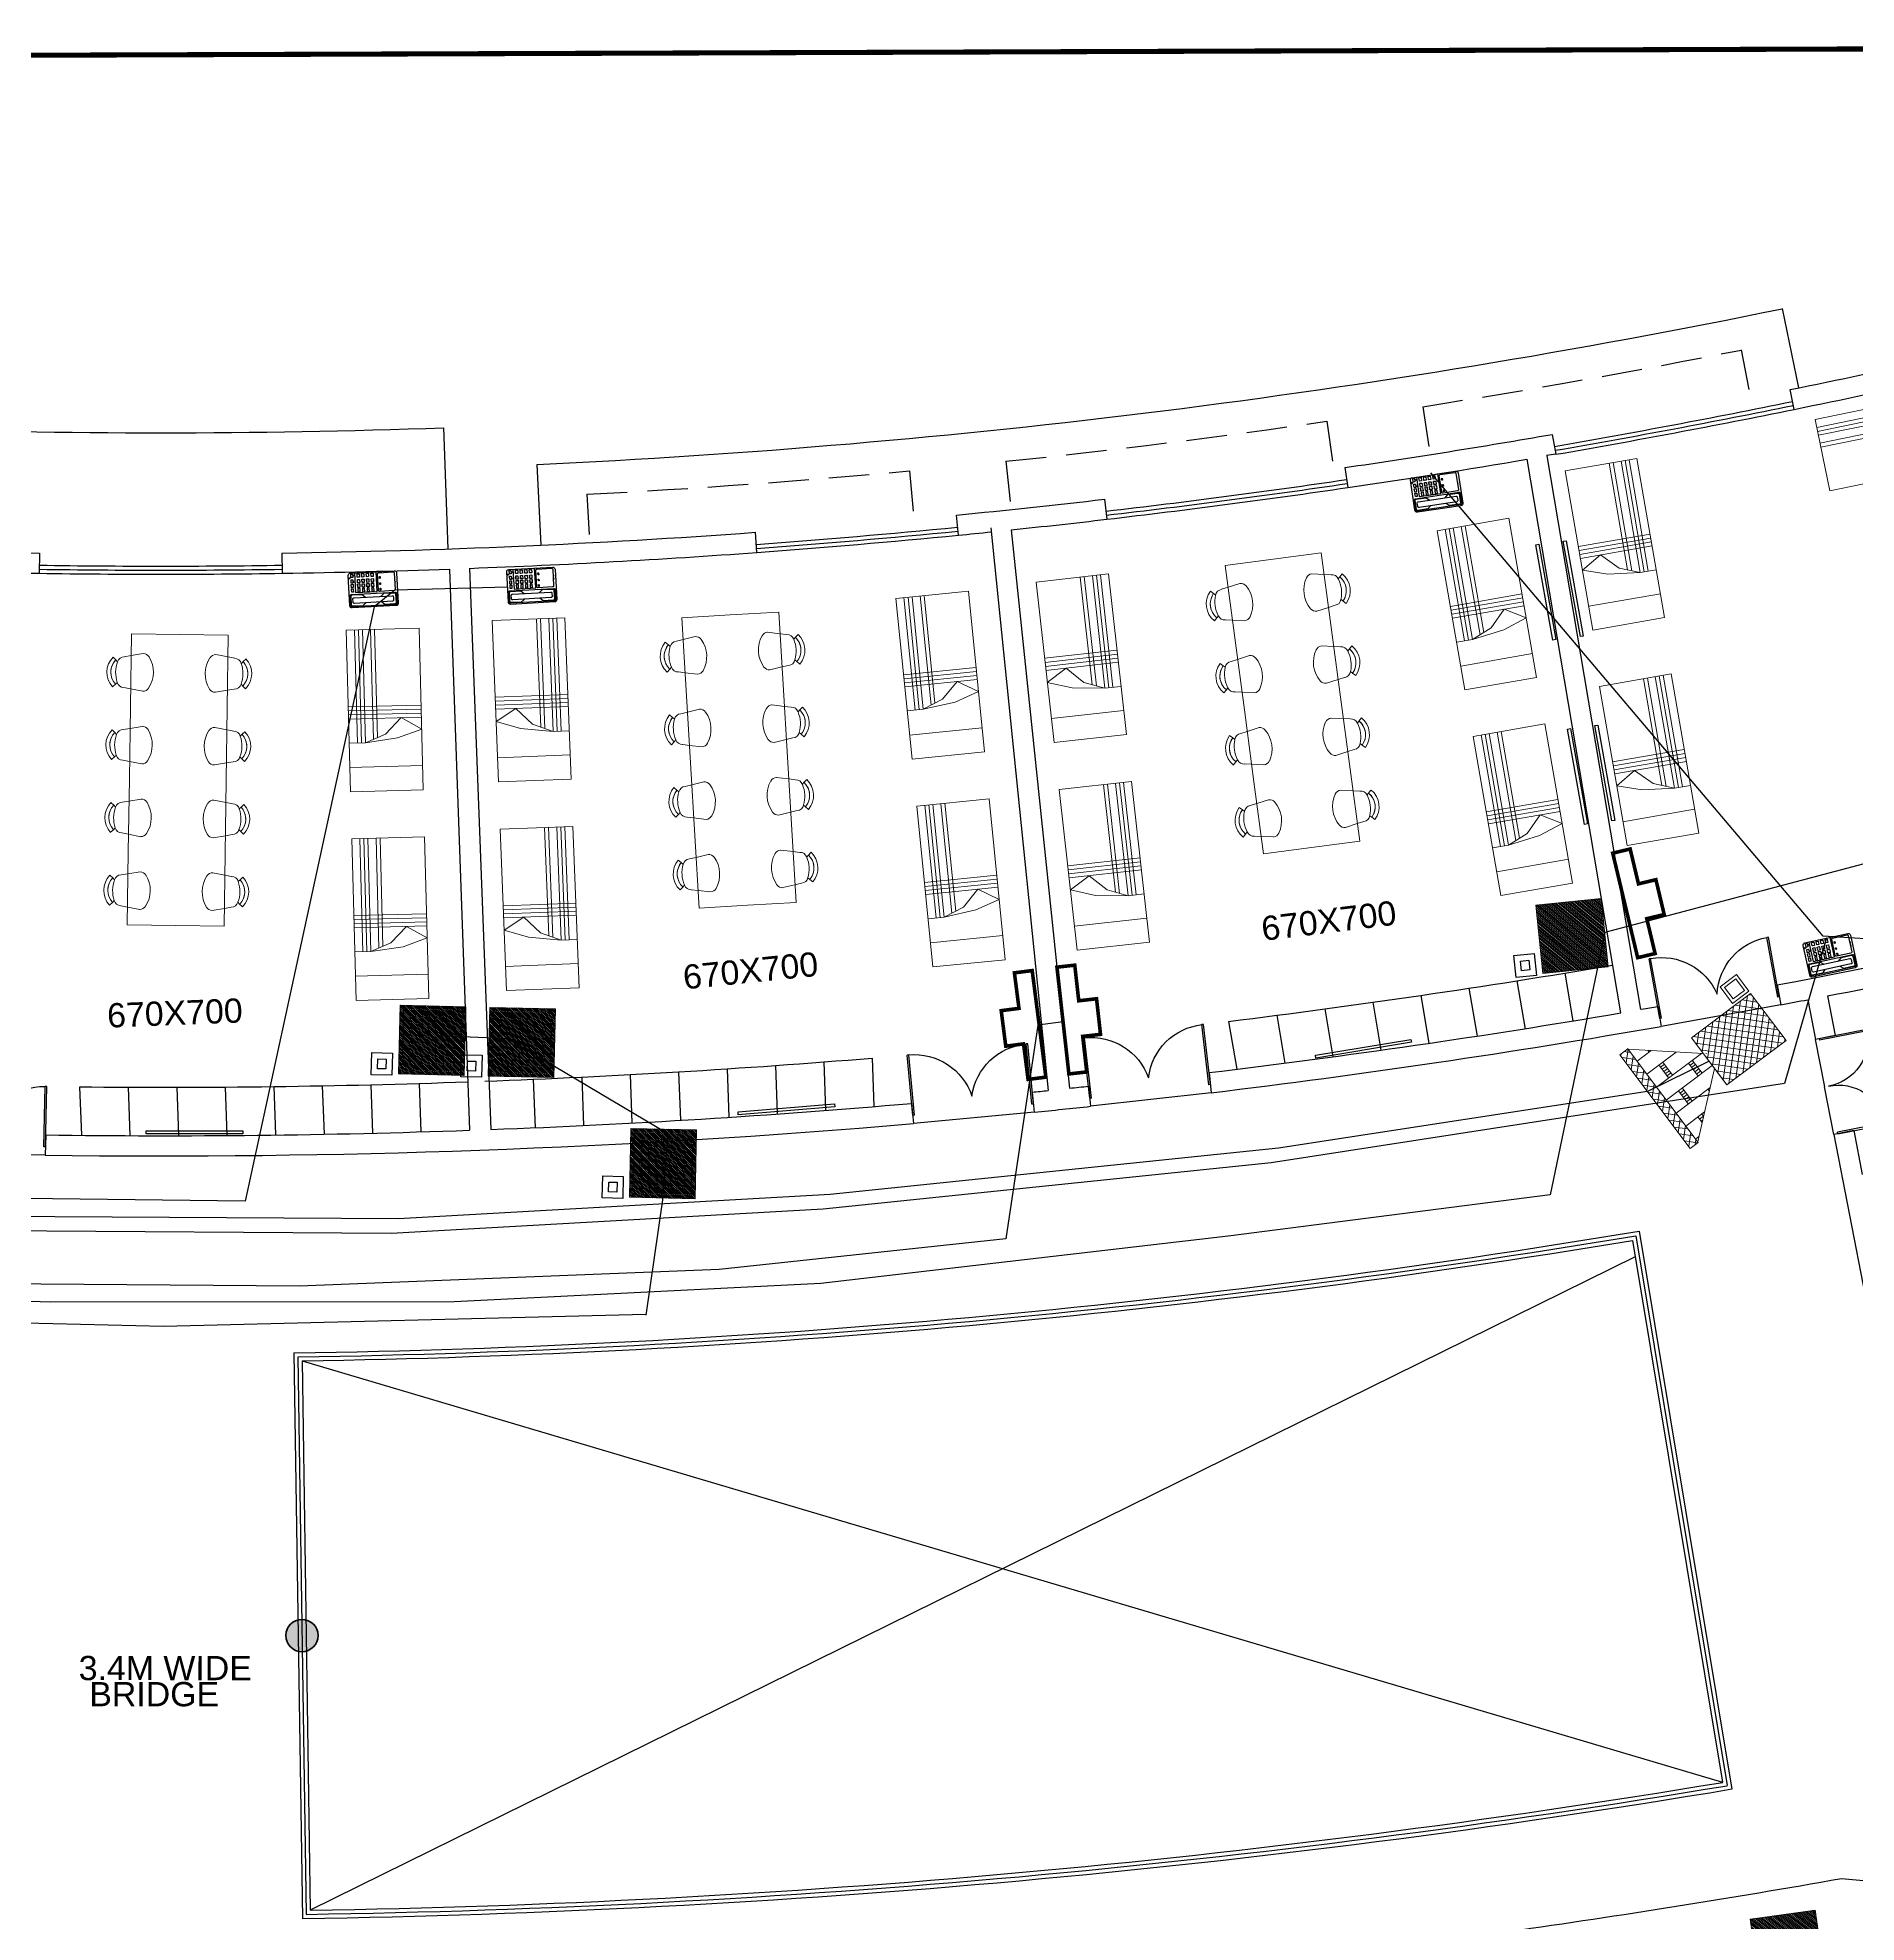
# Model space of a CAD drawing. Header units: inches. Extents: x -221585 to 401252, y -284294 to 332380.
# Drawn here: x 146841 to 149091, y 27983 to 30316 of the extents above; entities that cross this region are included whole.
import ezdxf
from ezdxf.enums import TextEntityAlignment as Align

# ---------------------------------------------------------------- set-up
doc = ezdxf.new("R2010")
doc.units = ezdxf.units.IN
doc.header["$MEASUREMENT"] = 0
doc.linetypes.add('HIDDEN', pattern=[0.375, 0.25, -0.125])
doc.linetypes.add('HIDDEN2', pattern=[0.1875, 0.125, -0.0625])
for name, color, linetype, lineweight in [('A-SEC-TXT', 3, 'Continuous', 0), ('A-WALL', 1, 'Continuous', 9), ('column fa 25', 3, 'Continuous', 35), ('FURN', 56, 'Continuous', 0), ('text', 72, 'HIDDEN2', 5), ('Wall mount speaker', 2, 'Continuous', 0)]:
    doc.layers.add(name, color=color, linetype=linetype, lineweight=lineweight)
for name, color, linetype in [('A-TEXT', 3, 'Continuous'), ('AC-GRND-PATT', 251, 'Continuous'), ('ELV points', 7, 'Continuous'), ('Power', 7, 'Continuous'), ('TEL', 6, 'Continuous')]:
    doc.layers.add(name, color=color, linetype=linetype)
doc.styles.add('DIM', font='arial.ttf')
doc.styles.get("Standard").update_dxf_attribs({"font": 'arial.ttf'})
pattern_1 = [(135, (-206628.523, -439172.145), (31.0767903, 31.0767903), []), (45, (-206628.523, -439172.145), (31.0767903, -31.0767903), [])]

# ---------------------------------------------------------------- blocks, each defined once
blk = doc.blocks.new('d2')
at = {"color": 1, "ltscale": 8}
for p, q in [((-332.772, -186.458, 9945.752), (-332.753, -186.454, 9945.752)), ((-332.628, -187.194, 9945.752), (-332.772, -186.458, 9945.752)), ((-332.609, -187.19, 9945.752), (-332.753, -186.454, 9945.752)), ((-332.753, -186.454, 9945.752), (-332.753, -186.454, 9945.732)), ((-332.753, -186.454, 9945.732), (-332.753, -186.454, 9945.732)), ((-334.226, -186.743, 9945.752), (-334.206, -186.739, 9945.752)), ((-334.082, -187.479, 9945.752), (-334.226, -186.743, 9945.752)), ((-334.062, -187.475, 9945.752), (-334.206, -186.739, 9945.752)), ((-334.063, -187.577, 9945.752), (-332.589, -187.288, 9945.752)), ((-332.628, -187.194, 9945.752), (-332.609, -187.19, 9945.752)), ((-334.082, -187.479, 9945.752), (-334.062, -187.475, 9945.752))]:
    blk.add_line(p, q, dxfattribs=at)
for centre, start, end in [((-332.628, -187.194, 9945.752), 101.092, 178.0402), ((-334.062, -187.475, 9945.752), 24.1438, 101.092)]:
    blk.add_arc(centre, 0.75, start, end, dxfattribs=at)
blk = doc.blocks.new('FREGTET')
at = {"layer": 'FURN', "color": 8}
for p, q in [((-154.66, 109.191, -2766.571), (-154.635, 109.149, -2766.571)), ((-154.66, 109.191, -2766.571), (-154.635, 109.149, -2766.571)), ((-154.994, 109.041, -2766.571), (-155.133, 108.458, -2766.571)), ((-154.118, 108.833, -2766.571), (-154.994, 109.041, -2766.571)), ((-154.732, 108.979, -2766.571), (-154.793, 108.838, -2766.571)), ((-154.698, 109.057, -2766.571), (-154.732, 108.979, -2766.571)), ((-154.698, 109.057, -2766.571), (-154.732, 108.979, -2766.571)), ((-154.617, 109.122, -2766.571), (-154.635, 109.149, -2766.571)), ((-154.617, 109.122, -2766.571), (-154.635, 109.149, -2766.571)), ((-154.369, 109.063, -2766.571), (-154.341, 109.079, -2766.571)), ((-154.369, 109.063, -2766.571), (-154.341, 109.079, -2766.571)), ((-154.3, 109.105, -2766.571), (-154.341, 109.079, -2766.571)), ((-154.3, 109.105, -2766.571), (-154.341, 109.079, -2766.571)), ((-154.331, 108.884, -2766.571), (-154.327, 108.968, -2766.571)), ((-154.331, 108.884, -2766.571), (-154.327, 108.968, -2766.571)), ((-153.784, 108.982, -2766.571), (-153.76, 108.941, -2766.571)), ((-153.784, 108.982, -2766.571), (-153.76, 108.941, -2766.571)), ((-153.742, 108.914, -2766.571), (-153.76, 108.941, -2766.571)), ((-153.742, 108.914, -2766.571), (-153.76, 108.941, -2766.571)), ((-154.34, 108.731, -2766.571), (-154.331, 108.884, -2766.571)), ((-153.243, 108.625, -2766.571), (-154.118, 108.833, -2766.571)), ((-153.856, 108.771, -2766.571), (-153.917, 108.63, -2766.571)), ((-153.822, 108.848, -2766.571), (-153.856, 108.771, -2766.571)), ((-153.822, 108.848, -2766.571), (-153.856, 108.771, -2766.571)), ((-153.493, 108.854, -2766.571), (-153.465, 108.871, -2766.571)), ((-153.493, 108.854, -2766.571), (-153.465, 108.871, -2766.571)), ((-153.425, 108.897, -2766.571), (-153.465, 108.871, -2766.571)), ((-153.425, 108.897, -2766.571), (-153.465, 108.871, -2766.571)), ((-153.456, 108.676, -2766.571), (-153.451, 108.76, -2766.571)), ((-153.456, 108.676, -2766.571), (-153.451, 108.76, -2766.571)), ((-152.908, 108.774, -2766.571), (-152.884, 108.732, -2766.571)), ((-152.908, 108.774, -2766.571), (-152.884, 108.732, -2766.571)), ((-152.866, 108.705, -2766.571), (-152.884, 108.732, -2766.571)), ((-152.866, 108.705, -2766.571), (-152.884, 108.732, -2766.571)), ((-153.464, 108.523, -2766.571), (-153.456, 108.676, -2766.571)), ((-152.367, 108.417, -2766.571), (-153.243, 108.625, -2766.571)), ((-152.98, 108.563, -2766.571), (-153.042, 108.422, -2766.571)), ((-152.946, 108.64, -2766.571), (-152.98, 108.563, -2766.571)), ((-152.946, 108.64, -2766.571), (-152.98, 108.563, -2766.571)), ((-152.618, 108.646, -2766.571), (-152.59, 108.663, -2766.571)), ((-152.618, 108.646, -2766.571), (-152.59, 108.663, -2766.571)), ((-152.549, 108.689, -2766.571), (-152.59, 108.663, -2766.571)), ((-152.549, 108.689, -2766.571), (-152.59, 108.663, -2766.571)), ((-152.589, 108.314, -2766.571), (-152.58, 108.468, -2766.571)), ((-152.58, 108.468, -2766.571), (-152.576, 108.552, -2766.571)), ((-152.58, 108.468, -2766.571), (-152.576, 108.552, -2766.571)), ((-152.033, 108.566, -2766.571), (-152.008, 108.524, -2766.571)), ((-152.033, 108.566, -2766.571), (-152.008, 108.524, -2766.571)), ((-151.991, 108.497, -2766.571), (-152.008, 108.524, -2766.571)), ((-151.991, 108.497, -2766.571), (-152.008, 108.524, -2766.571)), ((-151.674, 108.481, -2766.571), (-151.714, 108.454, -2766.571)), ((-151.674, 108.481, -2766.571), (-151.714, 108.454, -2766.571)), ((-155.271, 107.874, -2766.571), (-155.133, 108.458, -2766.571)), ((-151.491, 108.209, -2766.571), (-152.367, 108.417, -2766.571)), ((-152.105, 108.355, -2766.571), (-152.166, 108.214, -2766.571)), ((-152.071, 108.432, -2766.571), (-152.105, 108.355, -2766.571)), ((-152.071, 108.432, -2766.571), (-152.105, 108.354, -2766.571)), ((-151.742, 108.438, -2766.571), (-151.714, 108.454, -2766.571)), ((-151.742, 108.438, -2766.571), (-151.714, 108.454, -2766.571)), ((-151.713, 108.106, -2766.571), (-151.705, 108.259, -2766.571)), ((-151.705, 108.259, -2766.571), (-151.7, 108.344, -2766.571)), ((-151.705, 108.259, -2766.571), (-151.7, 108.344, -2766.571)), ((-151.63, 107.625, -2766.571), (-151.491, 108.209, -2766.571)), ((-154.396, 107.666, -2766.571), (-155.271, 107.874, -2766.571)), ((-155.014, 107.727, -2766.571), (-155.009, 107.812, -2766.571)), ((-155.014, 107.727, -2766.571), (-155.009, 107.811, -2766.571)), ((-155.009, 107.811, -2766.571), (-155.001, 107.965, -2766.571)), ((-154.547, 107.857, -2766.571), (-154.609, 107.716, -2766.571)), ((-155.04, 107.59, -2766.571), (-154.999, 107.617, -2766.571)), ((-155.04, 107.59, -2766.571), (-154.999, 107.617, -2766.571)), ((-154.971, 107.633, -2766.571), (-154.999, 107.617, -2766.571)), ((-154.971, 107.633, -2766.571), (-154.999, 107.617, -2766.571)), ((-154.723, 107.574, -2766.571), (-154.705, 107.547, -2766.571)), ((-154.723, 107.574, -2766.571), (-154.705, 107.547, -2766.571)), ((-154.681, 107.505, -2766.571), (-154.705, 107.547, -2766.571)), ((-154.681, 107.505, -2766.571), (-154.705, 107.547, -2766.571)), ((-154.609, 107.716, -2766.571), (-154.643, 107.639, -2766.571)), ((-154.609, 107.716, -2766.571), (-154.643, 107.639, -2766.571)), ((-153.52, 107.458, -2766.571), (-154.396, 107.666, -2766.571)), ((-154.138, 107.519, -2766.571), (-154.133, 107.603, -2766.571)), ((-154.138, 107.519, -2766.571), (-154.133, 107.603, -2766.571)), ((-154.133, 107.603, -2766.571), (-154.125, 107.756, -2766.571)), ((-153.672, 107.649, -2766.571), (-153.733, 107.508, -2766.571)), ((-153.258, 107.395, -2766.571), (-153.249, 107.548, -2766.571)), ((-151.63, 107.625, -2766.571), (-151.769, 107.041, -2766.571)), ((-154.164, 107.382, -2766.571), (-154.124, 107.408, -2766.571)), ((-154.164, 107.382, -2766.571), (-154.124, 107.408, -2766.571)), ((-154.096, 107.425, -2766.571), (-154.124, 107.408, -2766.571)), ((-154.096, 107.425, -2766.571), (-154.124, 107.408, -2766.571)), ((-153.847, 107.366, -2766.571), (-153.83, 107.338, -2766.571)), ((-153.847, 107.366, -2766.571), (-153.83, 107.338, -2766.571)), ((-153.805, 107.297, -2766.571), (-153.83, 107.338, -2766.571)), ((-153.805, 107.297, -2766.571), (-153.83, 107.338, -2766.571)), ((-153.733, 107.508, -2766.571), (-153.767, 107.431, -2766.571)), ((-153.733, 107.508, -2766.571), (-153.767, 107.431, -2766.571)), ((-152.645, 107.249, -2766.571), (-153.52, 107.458, -2766.571)), ((-153.262, 107.311, -2766.571), (-153.258, 107.395, -2766.571)), ((-153.262, 107.311, -2766.571), (-153.258, 107.395, -2766.571)), ((-152.858, 107.3, -2766.571), (-152.892, 107.223, -2766.571)), ((-152.858, 107.3, -2766.571), (-152.892, 107.223, -2766.571)), ((-152.796, 107.441, -2766.571), (-152.858, 107.3, -2766.571)), ((-152.382, 107.187, -2766.571), (-152.374, 107.34, -2766.571)), ((-153.289, 107.174, -2766.571), (-153.248, 107.2, -2766.571)), ((-153.289, 107.174, -2766.571), (-153.248, 107.2, -2766.571)), ((-153.22, 107.216, -2766.571), (-153.248, 107.2, -2766.571)), ((-153.22, 107.216, -2766.571), (-153.248, 107.2, -2766.571)), ((-152.972, 107.157, -2766.571), (-152.954, 107.13, -2766.571)), ((-152.972, 107.157, -2766.571), (-152.954, 107.13, -2766.571)), ((-152.93, 107.089, -2766.571), (-152.954, 107.13, -2766.571)), ((-152.93, 107.089, -2766.571), (-152.954, 107.13, -2766.571)), ((-151.769, 107.041, -2766.571), (-152.645, 107.249, -2766.571)), ((-152.387, 107.103, -2766.571), (-152.382, 107.187, -2766.571)), ((-152.387, 107.103, -2766.571), (-152.382, 107.187, -2766.571)), ((-151.982, 107.092, -2766.571), (-152.016, 107.014, -2766.571)), ((-151.982, 107.092, -2766.571), (-152.016, 107.014, -2766.571)), ((-151.921, 107.233, -2766.571), (-151.982, 107.092, -2766.571)), ((-152.413, 106.966, -2766.571), (-152.373, 106.992, -2766.571)), ((-152.413, 106.966, -2766.571), (-152.373, 106.992, -2766.571)), ((-152.345, 107.008, -2766.571), (-152.373, 106.992, -2766.571)), ((-152.345, 107.008, -2766.571), (-152.373, 106.992, -2766.571)), ((-152.096, 106.949, -2766.571), (-152.078, 106.922, -2766.571)), ((-152.096, 106.949, -2766.571), (-152.078, 106.922, -2766.571)), ((-152.054, 106.88, -2766.571), (-152.078, 106.922, -2766.571)), ((-152.054, 106.88, -2766.571), (-152.078, 106.922, -2766.571))]:
    blk.add_line(p, q, dxfattribs=at)
for centre, radius, start, end in [((-154.525, 108.959, -2766.571), 0.268, 33.0269, 120.2325), ((-154.525, 108.959, -2766.571), 0.268, 33.0269, 120.2325), ((-154.525, 108.959, -2766.571), 0.219, 33.0269, 120.2325), ((-154.525, 108.959, -2766.571), 0.219, 46.2775, 120.2325), ((-154.615, 109.037, -2766.571), 0.0847, 91.5148, 166.6297), ((-154.615, 109.037, -2766.571), 0.0847, 91.5148, 166.6297), ((-154.576, 108.746, -2766.571), 0.378, 56.8909, 96.3685), ((-154.576, 108.746, -2766.571), 0.378, 56.8909, 96.3685), ((-154.409, 108.988, -2766.571), 0.0847, 346.6297, 61.7447), ((-154.409, 108.988, -2766.571), 0.0847, 346.6297, 61.7447), ((-153.649, 108.751, -2766.571), 0.268, 33.0269, 120.2325), ((-153.649, 108.751, -2766.571), 0.268, 33.0269, 120.2325), ((-153.649, 108.751, -2766.571), 0.219, 33.0269, 120.2325), ((-153.649, 108.751, -2766.571), 0.219, 46.2775, 120.2325), ((-154.711, 108.819, -2766.571), 0.0847, 166.6297, 224.3988), ((-154.711, 108.819, -2766.571), 0.0847, 166.6297, 224.3988), ((-154.512, 109.013, -2766.571), 0.363, 224.3988, 288.8607), ((-154.512, 109.013, -2766.571), 0.363, 224.3988, 288.8607), ((-154.422, 108.75, -2766.571), 0.0847, 288.8607, 346.6297), ((-154.422, 108.75, -2766.571), 0.0847, 288.8607, 346.6297), ((-153.74, 108.829, -2766.571), 0.0847, 91.5148, 166.6297), ((-153.74, 108.829, -2766.571), 0.0847, 91.5148, 166.6297), ((-153.7, 108.538, -2766.571), 0.378, 56.8909, 96.3685), ((-153.7, 108.538, -2766.571), 0.378, 56.8909, 96.3685), ((-153.534, 108.78, -2766.571), 0.0847, 346.6297, 61.7447), ((-153.534, 108.78, -2766.571), 0.0847, 346.6297, 61.7447), ((-152.864, 108.621, -2766.571), 0.0847, 91.5148, 166.6297), ((-152.864, 108.621, -2766.571), 0.0847, 91.5148, 166.6297), ((-152.774, 108.543, -2766.571), 0.268, 33.0269, 120.2325), ((-152.774, 108.543, -2766.571), 0.268, 33.0269, 120.2325), ((-152.774, 108.543, -2766.571), 0.219, 33.0269, 120.2325), ((-152.774, 108.543, -2766.571), 0.219, 46.2775, 120.2325), ((-152.824, 108.33, -2766.571), 0.378, 56.8909, 96.3685), ((-152.824, 108.33, -2766.571), 0.378, 56.8909, 96.3685), ((-153.835, 108.611, -2766.571), 0.0847, 166.6297, 224.3988), ((-153.835, 108.611, -2766.571), 0.0847, 166.6297, 224.3988), ((-153.636, 108.805, -2766.571), 0.363, 224.3988, 288.8607), ((-153.636, 108.805, -2766.571), 0.363, 224.3988, 288.8607), ((-153.547, 108.542, -2766.571), 0.0847, 288.8607, 346.6297), ((-153.547, 108.542, -2766.571), 0.0847, 288.8607, 346.6297), ((-152.658, 108.572, -2766.571), 0.0847, 346.6297, 61.7447), ((-152.658, 108.572, -2766.571), 0.0847, 346.6297, 61.7447), ((-151.988, 108.413, -2766.571), 0.0847, 91.5148, 166.6297), ((-151.988, 108.413, -2766.571), 0.0847, 91.5148, 166.6297), ((-151.898, 108.335, -2766.571), 0.268, 33.0269, 120.2325), ((-151.898, 108.335, -2766.571), 0.268, 33.0269, 120.2325), ((-151.898, 108.335, -2766.571), 0.219, 33.0269, 120.2325), ((-151.898, 108.335, -2766.571), 0.219, 46.2775, 120.2325), ((-151.949, 108.122, -2766.571), 0.378, 56.8909, 96.3685), ((-151.949, 108.122, -2766.571), 0.378, 56.8909, 96.3685), ((-152.959, 108.403, -2766.571), 0.0847, 166.6297, 224.3988), ((-152.959, 108.403, -2766.571), 0.0847, 166.6297, 224.3988), ((-152.761, 108.597, -2766.571), 0.363, 224.3988, 288.8607), ((-152.761, 108.597, -2766.571), 0.363, 224.3988, 288.8607), ((-152.671, 108.334, -2766.571), 0.0847, 288.8607, 346.6297), ((-152.671, 108.334, -2766.571), 0.0847, 288.8607, 346.6297), ((-151.782, 108.364, -2766.571), 0.0847, 346.6297, 61.7447), ((-151.782, 108.364, -2766.571), 0.0847, 346.6297, 61.7447), ((-154.918, 107.945, -2766.571), 0.0847, 108.8607, 166.6297), ((-154.918, 107.945, -2766.571), 0.0847, 108.8607, 166.6297), ((-154.828, 107.682, -2766.571), 0.363, 44.3988, 108.8607), ((-154.828, 107.682, -2766.571), 0.363, 44.3988, 108.8607), ((-152.084, 108.194, -2766.571), 0.0847, 166.6297, 224.3988), ((-152.084, 108.194, -2766.571), 0.0847, 166.6297, 224.3988), ((-151.885, 108.389, -2766.571), 0.363, 224.3988, 288.8607), ((-151.885, 108.389, -2766.571), 0.363, 224.3988, 288.8607), ((-151.795, 108.126, -2766.571), 0.0847, 288.8607, 346.6297), ((-151.795, 108.126, -2766.571), 0.0847, 288.8607, 346.6297), ((-154.63, 107.876, -2766.571), 0.0847, 346.6297, 44.3988), ((-154.63, 107.876, -2766.571), 0.0847, 346.6297, 44.3988), ((-154.043, 107.737, -2766.571), 0.0847, 108.8607, 166.6297), ((-154.043, 107.737, -2766.571), 0.0847, 108.8607, 166.6297), ((-153.953, 107.474, -2766.571), 0.363, 44.3988, 108.8607), ((-153.953, 107.474, -2766.571), 0.363, 44.3988, 108.8607), ((-154.816, 107.736, -2766.571), 0.268, 213.0269, 300.2325), ((-154.816, 107.736, -2766.571), 0.268, 213.0269, 300.2325), ((-154.931, 107.707, -2766.571), 0.0847, 166.6297, 241.7447), ((-154.931, 107.707, -2766.571), 0.0847, 166.6297, 241.7447), ((-154.816, 107.736, -2766.571), 0.219, 213.0269, 300.2325), ((-154.816, 107.736, -2766.571), 0.219, 213.0269, 286.9819), ((-154.765, 107.949, -2766.571), 0.378, 236.8909, 276.3685), ((-154.765, 107.949, -2766.571), 0.378, 236.8909, 276.3685), ((-154.725, 107.658, -2766.571), 0.0847, 271.5148, 346.6297), ((-154.725, 107.658, -2766.571), 0.0847, 271.5148, 346.6297), ((-153.754, 107.668, -2766.571), 0.0847, 346.6297, 44.3988), ((-153.754, 107.668, -2766.571), 0.0847, 346.6297, 44.3988), ((-153.167, 107.529, -2766.571), 0.0847, 108.8607, 166.6297), ((-153.167, 107.529, -2766.571), 0.0847, 108.8607, 166.6297), ((-153.077, 107.266, -2766.571), 0.363, 44.3988, 108.8607), ((-153.077, 107.266, -2766.571), 0.363, 44.3988, 108.8607), ((-153.94, 107.528, -2766.571), 0.268, 213.0269, 300.2325), ((-153.94, 107.528, -2766.571), 0.268, 213.0269, 300.2325), ((-154.056, 107.499, -2766.571), 0.0847, 166.6297, 241.7447), ((-154.056, 107.499, -2766.571), 0.0847, 166.6297, 241.7447), ((-153.94, 107.528, -2766.571), 0.219, 213.0269, 300.2325), ((-153.94, 107.528, -2766.571), 0.219, 213.0269, 286.9819), ((-153.889, 107.741, -2766.571), 0.378, 236.8909, 276.3685), ((-153.889, 107.741, -2766.571), 0.378, 236.8909, 276.3685), ((-153.85, 107.45, -2766.571), 0.0847, 271.5148, 346.6297), ((-153.85, 107.45, -2766.571), 0.0847, 271.5148, 346.6297), ((-153.18, 107.291, -2766.571), 0.0847, 166.6297, 241.7447), ((-153.18, 107.291, -2766.571), 0.0847, 166.6297, 241.7447), ((-152.879, 107.46, -2766.571), 0.0847, 346.6297, 44.3988), ((-152.879, 107.46, -2766.571), 0.0847, 346.6297, 44.3988), ((-152.291, 107.321, -2766.571), 0.0847, 108.8607, 166.6297), ((-152.291, 107.321, -2766.571), 0.0847, 108.8607, 166.6297), ((-152.202, 107.058, -2766.571), 0.363, 44.3988, 108.8607), ((-152.202, 107.058, -2766.571), 0.363, 44.3988, 108.8607), ((-152.003, 107.252, -2766.571), 0.0847, 346.6297, 44.3988), ((-152.003, 107.252, -2766.571), 0.0847, 346.6297, 44.3988), ((-153.064, 107.32, -2766.571), 0.268, 213.0269, 300.2325), ((-153.064, 107.32, -2766.571), 0.268, 213.0269, 300.2325), ((-153.064, 107.32, -2766.571), 0.219, 213.0269, 300.2325), ((-153.064, 107.32, -2766.571), 0.219, 213.0269, 286.9819), ((-153.014, 107.533, -2766.571), 0.378, 236.8909, 276.3685), ((-153.014, 107.533, -2766.571), 0.378, 236.8909, 276.3685), ((-152.974, 107.242, -2766.571), 0.0847, 271.5148, 346.6297), ((-152.974, 107.242, -2766.571), 0.0847, 271.5148, 346.6297), ((-152.304, 107.083, -2766.571), 0.0847, 166.6297, 241.7447), ((-152.304, 107.083, -2766.571), 0.0847, 166.6297, 241.7447), ((-152.189, 107.112, -2766.571), 0.268, 213.0269, 300.2325), ((-152.189, 107.112, -2766.571), 0.268, 213.0269, 300.2325), ((-152.189, 107.112, -2766.571), 0.219, 213.0269, 300.2325), ((-152.189, 107.112, -2766.571), 0.219, 213.0269, 286.9819), ((-152.138, 107.325, -2766.571), 0.378, 236.8909, 276.3685), ((-152.138, 107.325, -2766.571), 0.378, 236.8909, 276.3685), ((-152.098, 107.034, -2766.571), 0.0847, 271.5148, 346.6297), ((-152.098, 107.034, -2766.571), 0.0847, 271.5148, 346.6297)]:
    blk.add_arc(centre, radius, start, end, dxfattribs=at)
blk = doc.blocks.new('A$C25933C84')
at = {"color": 8, "linetype": 'Continuous'}
for p, q in [((0, 0.9), (2, 0.9)), ((0, 0), (0, 0.9)), ((0.3, 0.9), (0.3, 0)), ((0.6, 0.7), (0.6, 0.9)), ((0.65, 0.3), (0.6, 0.7)), ((0.7, 0.45), (0.6, 0.7)), ((2, 0.9), (2, 0)), ((0.75, 0), (0.65, 0.3)), ((0.9, 0.25), (0.7, 0.45)), ((0.75, 0), (0.9, 0.25)), ((2, 0), (0, 0))]:
    blk.add_line(p, q, dxfattribs=at)
at = {"color": 8}
for p, q in [((0.6, 0.8), (2, 0.8)), ((0.6, 0.75), (2, 0.75)), ((0.6, 0.7), (2, 0.7)), ((0.9, 0), (0.9, 0.9)), ((0.95, 0), (0.95, 0.9)), ((1, 0), (1, 0.9)), ((1.05, 0), (1.05, 0.9)), ((0.64, 0.6), (2, 0.6)), ((0.66, 0.55), (2, 0.55))]:
    blk.add_line(p, q, dxfattribs=at)
blk = doc.blocks.new('RYTRTRTRTRT')
at = {"color": 1}
for p, q in [((42.518, 61.153), (42.518, 61.753)), ((42.518, 61.753), (42.538, 61.753)), ((42.538, 61.753), (42.538, 61.153)), ((43.718, 61.753), (43.698, 61.753)), ((43.698, 61.753), (43.698, 61.153)), ((43.718, 61.153), (43.718, 61.753)), ((42.518, 61.153), (42.538, 61.153)), ((43.718, 61.153), (43.698, 61.153)), ((42.518, 61.103), (43.118, 61.103)), ((43.718, 61.103), (43.118, 61.103))]:
    blk.add_line(p, q, dxfattribs=at)
for centre, start, end in [((42.528, 61.163), 359.0371, 90), ((43.708, 61.163), 90, 180.9629)]:
    blk.add_arc(centre, 0.59, start, end, dxfattribs=at)
blk = doc.blocks.new('dffa')
at = {"layer": 'column fa 25', "ltscale": 10}
h = blk.add_hatch(color=3, dxfattribs=at)
h.set_gradient(color1=(141, 141, 141), color2=(145, 145, 145), one_color=1, tint=0.57, name='CYLINDER')
h.paths.add_polyline_path([(173919.9, 119465, 1), (173879.9, 119465, 1)])
at = {"layer": 'column fa 25', "color": 3, "ltscale": 10}
blk.add_circle((173899.9, 119465), 20, dxfattribs=at)
blk = doc.blocks.new('light')
at = {"color": 5}
for p, q in [((112625.2, 38871.2), (112742.5, 38895.9)), ((112743.3, 38892.3), (112625.9, 38867.6)), ((112742.5, 38895.9), (112743.3, 38892.3)), ((112625.9, 38867.6), (112625.2, 38871.2))]:
    blk.add_line(p, q, dxfattribs=at)
blk = doc.blocks.new('A$C1A3D5E7F')
at = {"color": 1}
for points in [[(6.11, 4.12), (6.11, 0.28, -0.414214), (5.83, 0), (0.28, 0, -0.414214), (0, 0.28), (0, 4.12, -0.414214), (0.28, 4.41), (5.83, 4.41, -0.414214)], [(5.97, 4.12), (5.97, 2.84, -0.414214), (5.83, 2.7), (0.28, 2.7, -0.414214), (0.14, 2.84), (0.14, 4.12, -0.414214), (0.28, 4.27), (5.83, 4.27, -0.414214)], [(2.42, 2.36), (2.42, 0.28, -0.414214), (2.28, 0.14), (0.43, 0.14, -0.414214), (0.29, 0.28), (0.29, 2.36, -0.414214), (0.43, 2.5), (2.28, 2.5, -0.414214)], [(5.69, 3.7), (5.69, 3.27, -0.414214), (5.54, 3.13), (0.71, 3.13, -0.414214), (0.57, 3.27), (0.57, 3.7, -0.414214), (0.71, 3.84), (5.54, 3.84, -0.414214)], [(3.25, 2.03), (3.25, 2.4, 0.414214), (3.23, 2.43), (3, 2.43, 0.414214), (2.97, 2.4), (2.97, 2.03, 0.414214), (3, 2), (3.23, 2, 0.414214)], [(3.84, 2.03), (3.84, 2.4, 0.414214), (3.81, 2.43), (3.58, 2.43, 0.414214), (3.55, 2.4), (3.55, 2.03, 0.414214), (3.58, 2), (3.81, 2, 0.414214)], [(4.42, 2.03), (4.42, 2.4, 0.414214), (4.39, 2.43), (4.16, 2.43, 0.414214), (4.14, 2.4), (4.14, 2.03, 0.414214), (4.16, 2), (4.39, 2, 0.414214)], [(5, 2.03), (5, 2.4, 0.414214), (4.97, 2.43), (4.75, 2.43, 0.414214), (4.72, 2.4), (4.72, 2.03, 0.414214), (4.75, 2), (4.97, 2, 0.414214)], [(5.79, 2.4), (5.79, 2.03, -0.414214), (5.76, 2), (5.6, 2, -0.414214), (5.57, 2.03), (5.57, 2.4, -0.414214), (5.6, 2.43), (5.76, 2.43, -0.414214)], [(3.25, 1.82), (3.25, 1.45, -0.414214), (3.23, 1.43), (3, 1.43, -0.414214), (2.97, 1.45), (2.97, 1.82, -0.414214), (3, 1.85), (3.23, 1.85, -0.414214)], [(3.25, 1.25), (3.25, 0.88, -0.414214), (3.23, 0.85), (3, 0.85, -0.414214), (2.97, 0.88), (2.97, 1.25, -0.414214), (3, 1.28), (3.23, 1.28, -0.414214)], [(3.25, 0.54), (3.25, 0.17, -0.414214), (3.23, 0.14), (3, 0.14, -0.414214), (2.97, 0.17), (2.97, 0.54, -0.414214), (3, 0.57), (3.23, 0.57, -0.414214)], [(3.84, 1.82), (3.84, 1.45, -0.414214), (3.81, 1.43), (3.58, 1.43, -0.414214), (3.55, 1.45), (3.55, 1.82, -0.414214), (3.58, 1.85), (3.81, 1.85, -0.414214)], [(3.84, 1.25), (3.84, 0.88, -0.414214), (3.81, 0.85), (3.58, 0.85, -0.414214), (3.55, 0.88), (3.55, 1.25, -0.414214), (3.58, 1.28), (3.81, 1.28, -0.414214)], [(3.84, 0.54), (3.84, 0.17, -0.414214), (3.81, 0.14), (3.58, 0.14, -0.414214), (3.55, 0.17), (3.55, 0.54, -0.414214), (3.58, 0.57), (3.81, 0.57, -0.414214)], [(4.42, 1.82), (4.42, 1.45, -0.414214), (4.39, 1.43), (4.16, 1.43, -0.414214), (4.14, 1.45), (4.14, 1.82, -0.414214), (4.16, 1.85), (4.39, 1.85, -0.414214)], [(4.42, 1.25), (4.42, 0.88, -0.414214), (4.39, 0.85), (4.16, 0.85, -0.414214), (4.14, 0.88), (4.14, 1.25, -0.414214), (4.16, 1.28), (4.39, 1.28, -0.414214)], [(4.42, 0.54), (4.42, 0.17, -0.414214), (4.39, 0.14), (4.16, 0.14, -0.414214), (4.14, 0.17), (4.14, 0.54, -0.414214), (4.16, 0.57), (4.39, 0.57, -0.414214)], [(5, 1.82), (5, 1.45, -0.414214), (4.97, 1.43), (4.75, 1.43, -0.414214), (4.72, 1.45), (4.72, 1.82, -0.414214), (4.75, 1.85), (4.97, 1.85, -0.414214)], [(5, 1.25), (5, 0.88, -0.414214), (4.97, 0.85), (4.75, 0.85, -0.414214), (4.72, 0.88), (4.72, 1.25, -0.414214), (4.75, 1.28), (4.97, 1.28, -0.414214)], [(5, 0.54), (5, 0.17, -0.414214), (4.97, 0.14), (4.75, 0.14, -0.414214), (4.72, 0.17), (4.72, 0.54, -0.414214), (4.75, 0.57), (4.97, 0.57, -0.414214)], [(5.79, 1.82), (5.79, 1.45, -0.414214), (5.76, 1.43), (5.6, 1.43, -0.414214), (5.57, 1.45), (5.57, 1.82, -0.414214), (5.6, 1.85), (5.76, 1.85, -0.414214)], [(5.79, 1.25), (5.79, 0.88, -0.414214), (5.76, 0.85), (5.6, 0.85, -0.414214), (5.57, 0.88), (5.57, 1.25, -0.414214), (5.6, 1.28), (5.76, 1.28, -0.414214)], [(5.79, 0.54), (5.79, 0.17, -0.414214), (5.76, 0.14), (5.6, 0.14, -0.414214), (5.57, 0.17), (5.57, 0.54, -0.414214), (5.6, 0.57), (5.76, 0.57, -0.414214)]]:
    blk.add_lwpolyline(points, format="xyb", close=True, dxfattribs=at)
for points in [[(2.11, 3.13), (1.71, 2.77), (0.43, 2.77, -0.414214), (0.28, 2.91), (0.28, 4.05, -0.414214), (0.43, 4.19), (1.71, 4.19), (2.11, 3.84)], [(4.07, 3.84), (4.48, 4.19), (5.76, 4.19, -0.414214), (5.9, 4.05), (5.9, 2.91, -0.414214), (5.76, 2.77), (4.48, 2.77), (4.07, 3.13)]]:
    blk.add_lwpolyline(points, format="xyb", dxfattribs=at)
blk.add_lwpolyline([(5.31, 0), (5.31, 2.5), (2.57, 2.5), (2.57, 0)], dxfattribs=at)
for points in [[(2.18, 2.34), (2.18, 2.12), (2.1, 2.12), (2.1, 2.34)], [(2.18, 1.64), (2.18, 1.43), (2.1, 1.43), (2.1, 1.64)], [(2.18, 0.86), (2.18, 0.64), (2.1, 0.64), (2.1, 0.86)], [(6.02, 0.66), (6.02, 0.68), (5.91, 0.68), (5.91, 0.66)], [(6.02, 0.65), (6.02, 0.63), (5.91, 0.63), (5.91, 0.65)], [(6.02, 0.61), (6.02, 0.6), (5.91, 0.6), (5.91, 0.61)]]:
    blk.add_lwpolyline(points, close=True, dxfattribs=at)
for centre in [(5.43, 1.14), (5.43, 0.35)]:
    blk.add_circle(centre, 0.0499, dxfattribs=at)
for s, height, p in [('Panasonic', 0.0995, (0.15, 1.36)), ('1', 0.142, (3.15, 2.21)), ('2', 0.142, (3.15, 1.64)), ('3', 0.142, (3.15, 1.06)), ('4', 0.142, (3.73, 2.21)), ('5', 0.142, (3.73, 1.64)), ('6', 0.142, (3.73, 1.06)), ('7', 0.142, (4.31, 2.21)), ('8', 0.142, (4.31, 1.64)), ('9', 0.142, (4.31, 1.06)), ('*', 0.142, (4.9, 2.21)), ('0', 0.142, (4.9, 1.64)), ('#', 0.142, (4.9, 1.06)), ('MIC', 0.0498, (5.86, 0.64))]:
    blk.add_text(s, height=height, rotation=90, dxfattribs=at).set_placement(p, align=Align.MIDDLE)
blk = doc.blocks.new('data')
at = {"layer": 'Power', "color": 3, "const_width": 2}
blk.add_lwpolyline([(58948.7, 155709.8), (58948.7, 155714.8), (58948.7, 155719.8), (58958.7, 155719.8), (58968.7, 155719.8), (58968.7, 155724.8), (58968.7, 155729.8), (58978.7, 155729.8), (58988.7, 155729.8), (58988.7, 155719.8), (59008.7, 155719.8), (59008.7, 155709.8), (58948.7, 155709.8)], dxfattribs=at)
blk = doc.blocks.new('A$C54490F4E')
at = {"layer": 'Wall mount speaker', "ltscale": 0.1}
h = blk.add_hatch(dxfattribs=at)
h.set_pattern_fill('ANSI31', color=3, scale=50, style=0)
h.paths.add_polyline_path([(347.4, 331.9), (0, 331.9), (0, 0), (347.4, 0)])
at = {"layer": 'Wall mount speaker', "color": 3, "ltscale": 0.1}
blk.add_lwpolyline([(0, 331.9), (347.4, 331.9), (347.4, 0), (0, 0)], close=True, dxfattribs=at)
blk = doc.blocks.new('A$C1A917D7C')
at = {"layer": 'TEL', "elevation": 0}
for points in [[(0, 956), (227, 956), (227, 744), (0, 744)], [(63, 893), (164, 893), (164, 807), (63, 807)]]:
    blk.add_lwpolyline(points, close=True, dxfattribs=at)
at = {"layer": 'Wall mount speaker', "color": 2, "ltscale": 0.1, "xscale": 2.038325862171721, "yscale": 2.038325862171721, "zscale": 2.038325862171721}
blk.add_blockref('A$C54490F4E', (14, 0), dxfattribs=at)
blk = doc.blocks.new('A$C08703A85')
at = {"layer": 'AC-GRND-PATT', "lineweight": -2, "ltscale": 0.1}
h = blk.add_hatch(dxfattribs=at)
h.set_pattern_fill('ANSI37', color=0, scale=351.593746)
h.set_pattern_definition(pattern_1)
h.paths.add_polyline_path([(0, 837), (67, 837), (70, 834), (70, 6), (63, 0), (0, 0)])
h = blk.add_hatch(dxfattribs=at)
h.set_pattern_fill('BRSTONE', color=0, scale=351.593746)
h.set_pattern_definition([(180, (-206628.52, -439172.15), (-7e-13, 116.025936), []), (90, (-206944.96, -439172.15), (175.79687, 116.025936), [116.02594, -116.02594]), (90, (-206909.8, -439172.15), (175.79687, 116.025936), [116.02594, -116.02594]), (180, (-206944.96, -439152.81), (-175.796873, 116.025936), [-316.43437, 35.159375]), (180, (-206944.96, -439133.47), (-175.796873, 116.025936), [-316.43437, 35.159375]), (180, (-206944.96, -439114.13), (-175.796873, 116.025936), [-316.43437, 35.159375]), (180, (-206944.96, -439094.8), (-175.796873, 116.025936), [-316.43437, 35.159375]), (180, (-206944.96, -439075.46), (-175.796873, 116.025936), [-316.43437, 35.159375])])
h.paths.add_polyline_path([(70, 834), (481, 486), (481, 352), (70, 6)])
h = blk.add_hatch(dxfattribs=at)
h.set_pattern_fill('ANSI37', color=0, scale=351.593746)
h.set_pattern_definition(pattern_1)
h.paths.add_polyline_path([(1009, 628), (1009, 206), (481, 206), (481, 417), (481, 628)])
at = {"layer": 'A-WALL', "color": 10, "lineweight": -2, "ltscale": 0.1}
for p, q in [((0, 837), (0, 0)), ((70, 837), (0, 837)), ((481, 486), (67, 837)), ((70, 839), (70, 0)), ((481, 206), (481, 628)), ((481, 628), (1009, 628)), ((1009, 628), (1009, 206)), ((481, 206), (481, 417)), ((499, 472), (495, 475)), ((481, 352), (63, 0)), ((1009, 206), (481, 206))]:
    blk.add_line(p, q, dxfattribs=at)
at = {"layer": 'A-WALL', "color": 10, "linetype": 'ByBlock', "lineweight": -2, "ltscale": 0.1}
blk.add_line((70, 0), (0, 0), dxfattribs=at)
blk = doc.blocks.new('A$C1C8104B6')
at = {"color": 6}
for points in [[(737, 0), (887, 0), (887, 146), (737, 146)], [(760, 23), (864, 23), (864, 123), (760, 123)]]:
    blk.add_lwpolyline(points, close=True, dxfattribs=at)
at = {"layer": 'A-SEC-TXT', "rotation": 270}
blk.add_blockref('A$C08703A85', (90, 1009), dxfattribs=at)

msp = doc.modelspace()

# ---------------------------------------------------------------- linework, layer by layer
at = {"color": 20, "ltscale": 10}
for p, q in [((148999, 29980.4, -0.4), (149019.1, 29882.4, 0)), ((147458.2, 29787.7, -0.5), (147462.9, 29687.8, 0))]:
    msp.add_line(p, q, dxfattribs=at)
at = {"color": 20, "linetype": 'HIDDEN', "ltscale": 200}
for p, q in [((148948, 29929.3, -0.4), (148961.6, 29860.6, 0)), ((148554.1, 29859.1, -0.4), (148563.4, 29799.8, 0)), ((148435.5, 29841.1, -0.4), (148444.1, 29781.8, 0)), ((148038.5, 29791.5, 0), (148044.7, 29731.8, 0)), ((147919.1, 29779.7, 0), (147924.6, 29720, 0)), ((147520, 29750.7, 0), (147523.2, 29690.8, 0))]:
    msp.add_line(p, q, dxfattribs=at)
at = {"color": 4, "ltscale": 10}
for p, q in [((149013.7, 29855.8, 0), (149008.7, 29880.3, 0)), ((147342.8, 29833, -1.3), (147348, 29683.1, 0)), ((148714.3, 29824.8, 0), (148718.8, 29800.2, 0)), ((148682.9, 29794, 0), (148799, 29108.8, 0)), ((148707.5, 29798.2, 0), (148823.7, 29113, 0)), ((148457.8, 29783.8, 0), (148461.4, 29759, 0)), ((148160.4, 29744.6, 0), (148163.3, 29719.8, 0)), ((147979.8, 29700.1, 0), (147977.4, 29725, 0)), ((147730.3, 29678.8, 0), (147728.5, 29703.7, 0)), ((148019.7, 29709.1, 0), (148090.8, 29012.8, 0)), ((148045, 29706.7, 0), (148117, 29015.5, 0)), ((146843, 29678, 0), (146842.6, 29653, 0)), ((147142.7, 29678, 0), (147143.1, 29653, 0)), ((147350.2, 29658.2, 0), (147374.7, 28963.6, 0)), ((147375, 29659.1, 0), (147401, 28964.5, 0)), ((148992.8, 29143.5, 0), (148997, 29118.9, 0)), ((148845.1, 29116.8, 0), (148849.3, 29092.1, 0)), ((149030.5, 29125.2, 0.4), (149040, 29076.1, 0)), ((149054.9, 29130, 0.4), (149064.5, 29080.9, 0)), ((149064.5, 29080.9, 0), (149040, 29076.1, 0)), ((148140.5, 29018, 0), (148143.1, 28993.2, 0)), ((148289.8, 29034.9, 0), (148292.4, 29010.1, 0)), ((147921.6, 28996.8, 0), (147924.1, 28971.9, 0)), ((148070.9, 29010.7, 0), (148073.6, 28985.9, 0)), ((146850.5, 28957.8, 0), (146849.7, 28932.8, 0)), ((149087.4, 28963.1, 0), (149062.9, 28958.3, 0)), ((149062.9, 28958.3, 0), (149120.9, 28658.8, 0)), ((149087.4, 28963.1, 0), (149097.9, 28909, 0))]:
    msp.add_line(p, q, dxfattribs=at)
at = {"color": 1}
for p, q in [((149049.4, 29203.8), (148564.2, 29777.1)), ((147282.6, 29631.9, 0), (147256.9, 29611.4, 0)), ((147421.8, 29635.9, -0.3), (147282.6, 29631.9, 0)), ((147256.9, 29611.4, 0), (147097.3, 28875.8)), ((149349.8, 29185.2), (149049.4, 29203.8)), ((149053.8, 29201.6), (149001.8, 29021.3)), ((149001.8, 29021.3), (148366.7, 28923.4)), ((148366.7, 28923.4), (147812.3, 28866)), ((147097.3, 28875.8), (146608.7, 28882)), ((147812.3, 28866), (147277.9, 28836)), ((147277.9, 28836), (146741, 28839.4))]:
    msp.add_line(p, q, dxfattribs=at)
at = {"color": 6}
for p, q in [((149610.7, 29429.1, 0.4), (148779.3, 29208.2, 0)), ((148779.3, 29208.2, 0), (148711.7, 28883.6)), ((147425.3, 29076.8), (147336.2, 29080.3)), ((147422.9, 29076.8), (147620.1, 28959.5)), ((147620.1, 28959.5), (147613.5, 28877.6)), ((147613.5, 28877.6), (147592.8, 28734.6)), ((148711.7, 28883.6), (148313.5, 28832.5)), ((148313.5, 28832.5), (147809.4, 28773.8)), ((146856.7, 28750.9), (146498.5, 28761.8)), ((147809.4, 28773.8), (147356, 28751.3)), ((147356, 28751.3), (146856.7, 28750.9)), ((146996.1, 28720.7), (146521.9, 28731.8)), ((147592.9, 28735.4), (146996.1, 28720.7))]:
    msp.add_line(p, q, dxfattribs=at)
at = {"color": 8, "ltscale": 10}
for p, q in [((148729.8, 29158.1, 0), (148739.9, 29098.8, 0)), ((148611.3, 29139.4, 0), (148621.3, 29080.2, 0)), ((148670.6, 29148.6, 0), (148680.7, 29088.8, 0)), ((148433, 29113.8, 0), (148443.1, 29054.6, 0)), ((148492.5, 29122, 0), (148502.5, 29062.8, 0)), ((148551.9, 29130.5, 0), (148561.9, 29071.3, 0)), ((148313.9, 29098.3, 0), (148324, 29039.1, 0)), ((148373.5, 29105.9, 0), (148383.6, 29046.7, 0)), ((147693.4, 29039.7, 0), (147695.6, 28979.7, 0)), ((147753.3, 29043.8, 0), (147755.5, 28983.8, 0)), ((147813.1, 29048.2, 0), (147815.4, 28988.2, 0)), ((147873, 29052.9, 0), (147875.2, 28992.9, 0)), ((146892.5, 29017.3, 0), (146894.6, 28957.3, 0)), ((146952.6, 29016.9, 0), (146954.7, 28956.9, 0)), ((147012.6, 29016.9, 0), (147014.7, 28956.9, 0)), ((147072.6, 29017.1, 0), (147074.7, 28957.2, 0)), ((147132.6, 29017.8, 0), (147134.8, 28957.8, 0)), ((147192.6, 29018.7, 0), (147194.8, 28958.7, 0)), ((147252.6, 29020, 0), (147254.8, 28960, 0)), ((147312.6, 29021.6, 0), (147314.7, 28961.5, 0)), ((147453.7, 29026.7, 0), (147455.9, 28966.6, 0)), ((147513.6, 29029.5, 0), (147515.9, 28969.5, 0)), ((147573.5, 29032.5, 0), (147575.8, 28972.6, 0)), ((147633.5, 29035.9, 0), (147635.7, 28976, 0))]:
    msp.add_line(p, q, dxfattribs=at)
at = {"color": 42}
for p, q in [((148078.1, 29093.5), (148038.3, 28829.2)), ((148109.3, 29097.7), (148078.1, 29093.5)), ((148038.3, 28829.2), (147683.8, 28791.4)), ((147683.8, 28791.4), (147163.9, 28770.8)), ((147163.9, 28770.8), (146664.8, 28774.2))]:
    msp.add_line(p, q, dxfattribs=at)
at = {"color": 144}
for p, q in [((148908.6, 29048.9, 0), (148832.3, 29011.7, 0)), ((148832.3, 29011.7, 0), (148375.6, 28941.3, 0)), ((148375.6, 28941.3, 0), (147821.1, 28883.9, 0)), ((147821.1, 28883.9, 0), (147286.8, 28853.9, 0)), ((147286.8, 28853.9, 0), (146749.9, 28857.3, 0)), ((149072.1, 28037.5, 0), (149229.1, 28023.4))]:
    msp.add_line(p, q, dxfattribs=at)
at = {"color": 2, "ltscale": 8}
for p, q in [((148817.6, 28833.1, 0), (148930.9, 28152.5, 0)), ((148821.8, 28838.8, 0), (148936.7, 28148.3, 0)), ((148816.9, 28806.9, 0), (147177.8, 27998.3, 0.4)), ((148813.5, 28827.3, 0), (148925.2, 28156.6, 0)), ((147157.6, 28688.1, 0.4), (147168, 27988.1, 0.4)), ((147162.6, 28683.1, 0.4), (147172.9, 27993.2, 0.4)), ((147167.7, 28678.2, 0.4), (148925.2, 28156.6, 0)), ((147167.7, 28678.2, 0.4), (147177.8, 27998.3, 0.4))]:
    msp.add_line(p, q, dxfattribs=at)
at = {"color": 6, "const_width": 6.3}
msp.add_lwpolyline([(143620.3, 24452.2), (143620.3, 30283), (152235.6, 30312.6), (152235.6, 24481.8)], close=True, dxfattribs=at)
at = {"color": 20, "ltscale": 10}
for centre, radius, start, end in [((146992.9, 39765.3, 0), 9988.5, 272.67048, 281.5864), ((146992.9, 39765.3, -0.4), 9938.5, 267.98125, 272.0176)]:
    msp.add_arc(centre, radius, start, end, dxfattribs=at)
at = {"color": 20, "linetype": 'HIDDEN', "ltscale": 200}
for start, end in [(278.95631, 281.24223), (275.98482, 278.27075), (273.01328, 275.29921)]:
    msp.add_arc((146992.9, 39765.3, -0.4), 10028.5, start, end, dxfattribs=at)
at = {"color": 4, "ltscale": 10}
for centre, radius, start, end in [((146992.9, 39765.3, 0), 10088.5, 281.52635, 282.56309), ((146992.9, 39765.3, 0), 10113.5, 281.52635, 282.56309), ((146992.9, 39765.3, 0), 10088.5, 278.34934, 279.8248), ((146992.9, 39765.3, 0), 10113.5, 278.34934, 279.61959), ((148739.7, 29627.1, 0), 174.4, 96.884, 100.6674), ((146992.9, 39765.3, 0), 10088.5, 275.60053, 276.64555), ((146992.9, 39765.3, 0), 10113.5, 275.97155, 276.64555), ((146992.9, 39765.3, 0), 10088.5, 270.85134, 274.18183), ((146992.9, 39765.3, 0), 10113.5, 275.60045, 275.83045), ((146992.9, 39765.3, 0), 10088.5, 266.86263, 269.14866), ((146992.9, 39765.3, 0), 10113.5, 272.16571, 274.18182), ((146992.9, 39765.3, 0), 10113.5, 268.29747, 269.14866), ((146992.9, 39765.3, 0), 10113.5, 270.85134, 272.02461), ((146992.9, 39765.3, 0), 10808.5, 280.66296, 284.62259), ((146992.9, 39765.3, 0), 10833.5, 280.9733, 282.03547), ((148543.9, 30818.1, 0), 1727.8, 279.3614, 280.0399), ((148583.7, 31426.4, -0.9), 2344.2, 280.1548, 280.987), ((146992.9, 39765.3, 0), 10808.5, 276.89155, 279.61959), ((146992.6, 39767, 0), 10835.2, 276.88947, 279.86692), ((146992.9, 39765.3, 0), 10748.5, 274.92828, 274.92924), ((147003.5, 39745.6, 0), 10787.6, 275.92442, 276.051), ((146992.9, 39765.3, 0), 10808.5, 272.16389, 274.92924), ((146992.9, 39765.3, 0), 10808.5, 275.72443, 275.83045), ((138450, 120602.1, 0), 92120.3, 275.996537, 276.039999), ((146992.9, 39765.3, 0), 10833.5, 269.24313, 274.93091), ((146992.9, 39765.3, 0), 10808.5, 269.24532, 272.02461)]:
    msp.add_arc(centre, radius, start, end, dxfattribs=at)
at = {"color": 1, "ltscale": 8}
for centre, radius, start, end in [((146992.9, 39765.3, 0), 10103.5, 279.82561, 281.52635), ((146992.9, 39765.3, 0), 10108.5, 279.82589, 281.52635), ((146992.9, 39765.3, 0), 10113.5, 279.82589, 281.52635), ((146986.1, 39814.9, 0), 10153.5, 276.65114, 278.34654), ((146986.1, 39814.9, 0), 10158.5, 276.65114, 278.34654), ((146986.1, 39814.9, 0), 10163.5, 276.65114, 278.34654), ((146989.4, 39815.2, 0), 10153.5, 274.18085, 275.59196), ((146989.4, 39815.2, 0), 10158.5, 274.18084, 275.5925), ((146989.4, 39815.2, 0), 10163.5, 274.18084, 275.5925), ((146992.9, 39815.3, 0), 10163.5, 269.15285, 270.84715), ((146992.9, 39815.3, 0), 10153.5, 269.15285, 270.84715), ((146992.9, 39815.3, 0), 10158.5, 269.15285, 270.84715)]:
    msp.add_arc(centre, radius, start, end, dxfattribs=at)
at = {"color": 8, "ltscale": 10}
for start, end in [(277.06005, 279.61959), (272.13738, 274.69692), (269.46508, 272.02461)]:
    msp.add_arc((146992.9, 39765.3, 0), 10748.5, start, end, dxfattribs=at)
at = {"color": 2, "ltscale": 8}
for radius, start, end in [(11078.5, 270.85189, 279.50221), (11083.5, 270.87774, 279.47634), (11088.5, 270.90356, 279.45049), (11768.5, 270.90052, 279.45049), (11778.5, 270.85183, 279.49914), (11773.5, 270.87617, 279.47482)]:
    msp.add_arc((146992.9, 39765.3, 0), radius, start, end, dxfattribs=at)
at = {"color": 144, "ltscale": 10}
msp.add_arc((146978.9, 39882.5, 0), 12028.5, 278.04486, 280.02208, dxfattribs=at)

# ---------------------------------------------------------------- block references
at = {"linetype": 'ByBlock', "lineweight": -3}
for p, xscale, yscale, zscale, rotation in [((148597.7, 29779.7, 0), 9.800000000000002, 9.800000000000002, 9.800000000000002, 188.5369364929265), ((147284.5, 29656.2, 0), 9.800000000000006, 9.800000000000006, 9.800000000000006, 183.1038149976842), ((147480.5, 29660.7, -0.3), 9.800000000000008, 9.800000000000008, 9.800000000000008, 183.1038149976842), ((149082.8, 29207.6), 9.799999999999997, 9.799999999999997, 9.799999999999997, 192.2721763005208)]:
    msp.add_blockref('A$C1A3D5E7F', p, dxfattribs=dict(at, xscale=xscale, yscale=yscale, zscale=zscale, rotation=rotation))
at = {"extrusion": (-3.19e-14, -2.7e-15, -1), "xscale": -100.0000000000017, "yscale": 100, "zscale": -100.0000000000017, "rotation": 69.05481803915917}
msp.add_blockref('FREGTET', (-143785.7, 11305, -276657.1), dxfattribs=at)
for p, rotation in [((184228.1, -84164.9, 0.4), 88.28288626501283), ((184194.2, -84169.2, 0.4), 88.28288626501283), ((184233.4, -84397.3, 0.4), 88.28288626501283), ((184267.2, -84393, 0.4), 88.28288626501283), ((34176, -4757.7, 0.4), 357.446211343597), ((31088.2, 4584.7, 0.4), 352.7767627998143), ((28743.5, 14238.7, 0.4), 348.0573817678067)]:
    msp.add_blockref('light', p, dxfattribs=dict(rotation=rotation))
at = {"extrusion": (-3.2e-14, -4e-16, -1), "xscale": -100.0000000000032, "yscale": 100, "zscale": -100.0000000000032, "rotation": 73.21984757952366}
msp.add_blockref('FREGTET', (-141792.2, 11617.5, -276657.1), dxfattribs=at)
at = {"extrusion": (-3.19e-14, 2e-15, -1), "xscale": -99.9999999999966, "yscale": 100, "zscale": -99.9999999999966, "rotation": 77.4396737831362}
msp.add_blockref('FREGTET', (-139803.9, 12076.5, -276657.1), dxfattribs=at)
at = {"color": 1, "yscale": 100, "zscale": 100}
for p, xscale, rotation in [((111052, 34410.5, -994575.2), -99.99999999999038, 21.37548583600941), ((110786.3, 36827.5, -994575.2), -99.99999999999741, 17.54073426057382), ((110727.5, 37535.6, -994575.2), -99.99999999998889, 16.41979895136624), ((110717.9, 41672.7, -994575.2), -100.0000000000052, 9.89218711048812)]:
    msp.add_blockref('d2', p, dxfattribs=dict(at, xscale=xscale, rotation=rotation))
at = {"color": 4, "xscale": -100.0000000000048, "yscale": 100, "zscale": 100, "rotation": 281.0345805089287}
msp.add_blockref('RYTRTRTRTRT', (143879.3, 23615.6, 0), dxfattribs=at)
at = {"layer": 'A-SEC-TXT', "color": 30, "xscale": 0.12012, "yscale": 0.12012, "zscale": 0.12012}
for p, rotation in [((148783.8, 29164.2, 0), 95.80122951440124), ((147368.1, 29029.7), 88.67621316549948), ((147479, 29027.1), 88.67621316549948), ((147653.8, 28877.2), 88.67621316549948), ((149051.9, 27912.4), 97.97561513127297)]:
    msp.add_blockref('A$C1A917D7C', p, dxfattribs=dict(at, rotation=rotation))
at = {"layer": 'A-SEC-TXT', "xscale": 0.17325, "yscale": 0.17325, "zscale": 0.17325, "rotation": 126.8714501877367}
msp.add_blockref('A$C1C8104B6', (149034.4, 29033.5, 0), dxfattribs=at)
at = {"layer": 'column fa 25', "color": 3}
msp.add_blockref('dffa', (-26732.4, -91126.8, 0.4), dxfattribs=at)
at = {"layer": 'ELV points'}
for p, xscale, yscale, zscale, rotation in [((-217207.5, 76343.4, 0), 2.216327740261545, 2.216327740261545, 2.216327740261545, 283.4123396864031), ((507005.7, -56668.2, 0), 2.216327740261543, 2.216327740261543, 2.216327740261543, 97.30680840667885), ((-209377.7, 120678.3, 0), 2.216327740261544, 2.216327740261544, 2.216327740261544, 276.3766302235325)]:
    msp.add_blockref('data', p, dxfattribs=dict(at, xscale=xscale, yscale=yscale, zscale=zscale, rotation=rotation))
at = {"layer": 'FURN', "extrusion": (-5.3e-15, 1.75e-14, -1), "xscale": 100.000000000002, "yscale": 100.000000000002, "zscale": -99.99999999999996, "rotation": 348.4078067390037}
msp.add_blockref('A$C25933C84', (-149253.6, 29795.3, 0.4), dxfattribs=at)
at = {"layer": 'FURN', "extrusion": (1.76e-14, 4.8e-15, -1), "xscale": 100.0000000000057, "yscale": 100.0000000000057, "zscale": -99.99999999999996, "rotation": 80.1918751797578}
for p in [(-148764.6, 29582.7, 0), (-148807, 29315.9, 0)]:
    msp.add_blockref('A$C25933C84', p, dxfattribs=at)
at = {"layer": 'FURN', "extrusion": (-1.83e-14, -1.4e-15, -1), "xscale": -100.0000000000016, "yscale": 100, "zscale": -100.0000000000016, "rotation": 260.1160564487324}
for p in [(-148695.1, 29524, 0), (-148739.5, 29269.5, 0)]:
    msp.add_blockref('A$C25933C84', p, dxfattribs=at)
at = {"layer": 'FURN', "extrusion": (1.79e-14, 3.7e-15, -1), "xscale": 99.99999999999918, "yscale": 99.99999999999918, "zscale": -99.99999999999996, "rotation": 83.63892835760034}
for p in [(-148098, 29443.3, 0), (-148126.6, 29186.4, 0)]:
    msp.add_blockref('A$C25933C84', p, dxfattribs=at)
at = {"layer": 'FURN', "extrusion": (-1.83e-14, -1e-16, -1), "xscale": -100.000000000007, "yscale": 100, "zscale": -100.000000000007, "rotation": 264.2810859890869}
for p in [(-148011.9, 29431.8, 0), (-148037.7, 29174.7, 0)]:
    msp.add_blockref('A$C25933C84', p, dxfattribs=at)
at = {"layer": 'FURN', "extrusion": (-1.83e-14, 1.3e-15, -1), "xscale": -99.99999999999834, "yscale": 100, "zscale": -99.99999999999834, "rotation": 268.5009121926942}
for p in [(-147317.6, 29384.9, 0), (-147324.4, 29126.6, 0)]:
    msp.add_blockref('A$C25933C84', p, dxfattribs=at)
at = {"layer": 'FURN', "extrusion": (1.82e-14, 2.4e-15, -1), "xscale": 100.0000000000018, "yscale": 100.0000000000018, "zscale": -100, "rotation": 87.80395789795776}
for p in [(-147410.5, 29394.6, 0), (-147420.4, 29136.4, 0)]:
    msp.add_blockref('A$C25933C84', p, dxfattribs=at)

# ---------------------------------------------------------------- texts
at = {"layer": 'A-TEXT'}
for rotation, p in [(6.9719, (148437.9, 29223, 0)), (5.8135, (147722.5, 29161.3, 0)), (2.2139, (147010.3, 29108.8, 0))]:
    msp.add_text('670X700', height=30, rotation=rotation, dxfattribs=at).set_placement(p, align=Align.MIDDLE)
at = {"layer": 'text', "lineweight": -2, "ltscale": 2, "char_height": 30, "width": 355.22, "attachment_point": 7, "rotation": 359.9851, "style": 'DIM'}
for s, insert in [('{\\C3;3.4M WIDE }', (146891.3, 28282.6, 0.4)), ('{\\C3;BRIDGE}', (146904.4, 28250.3, 0.4))]:
    msp.add_mtext(s, dxfattribs=dict(at, insert=insert))

doc.saveas('drawing.dxf')
